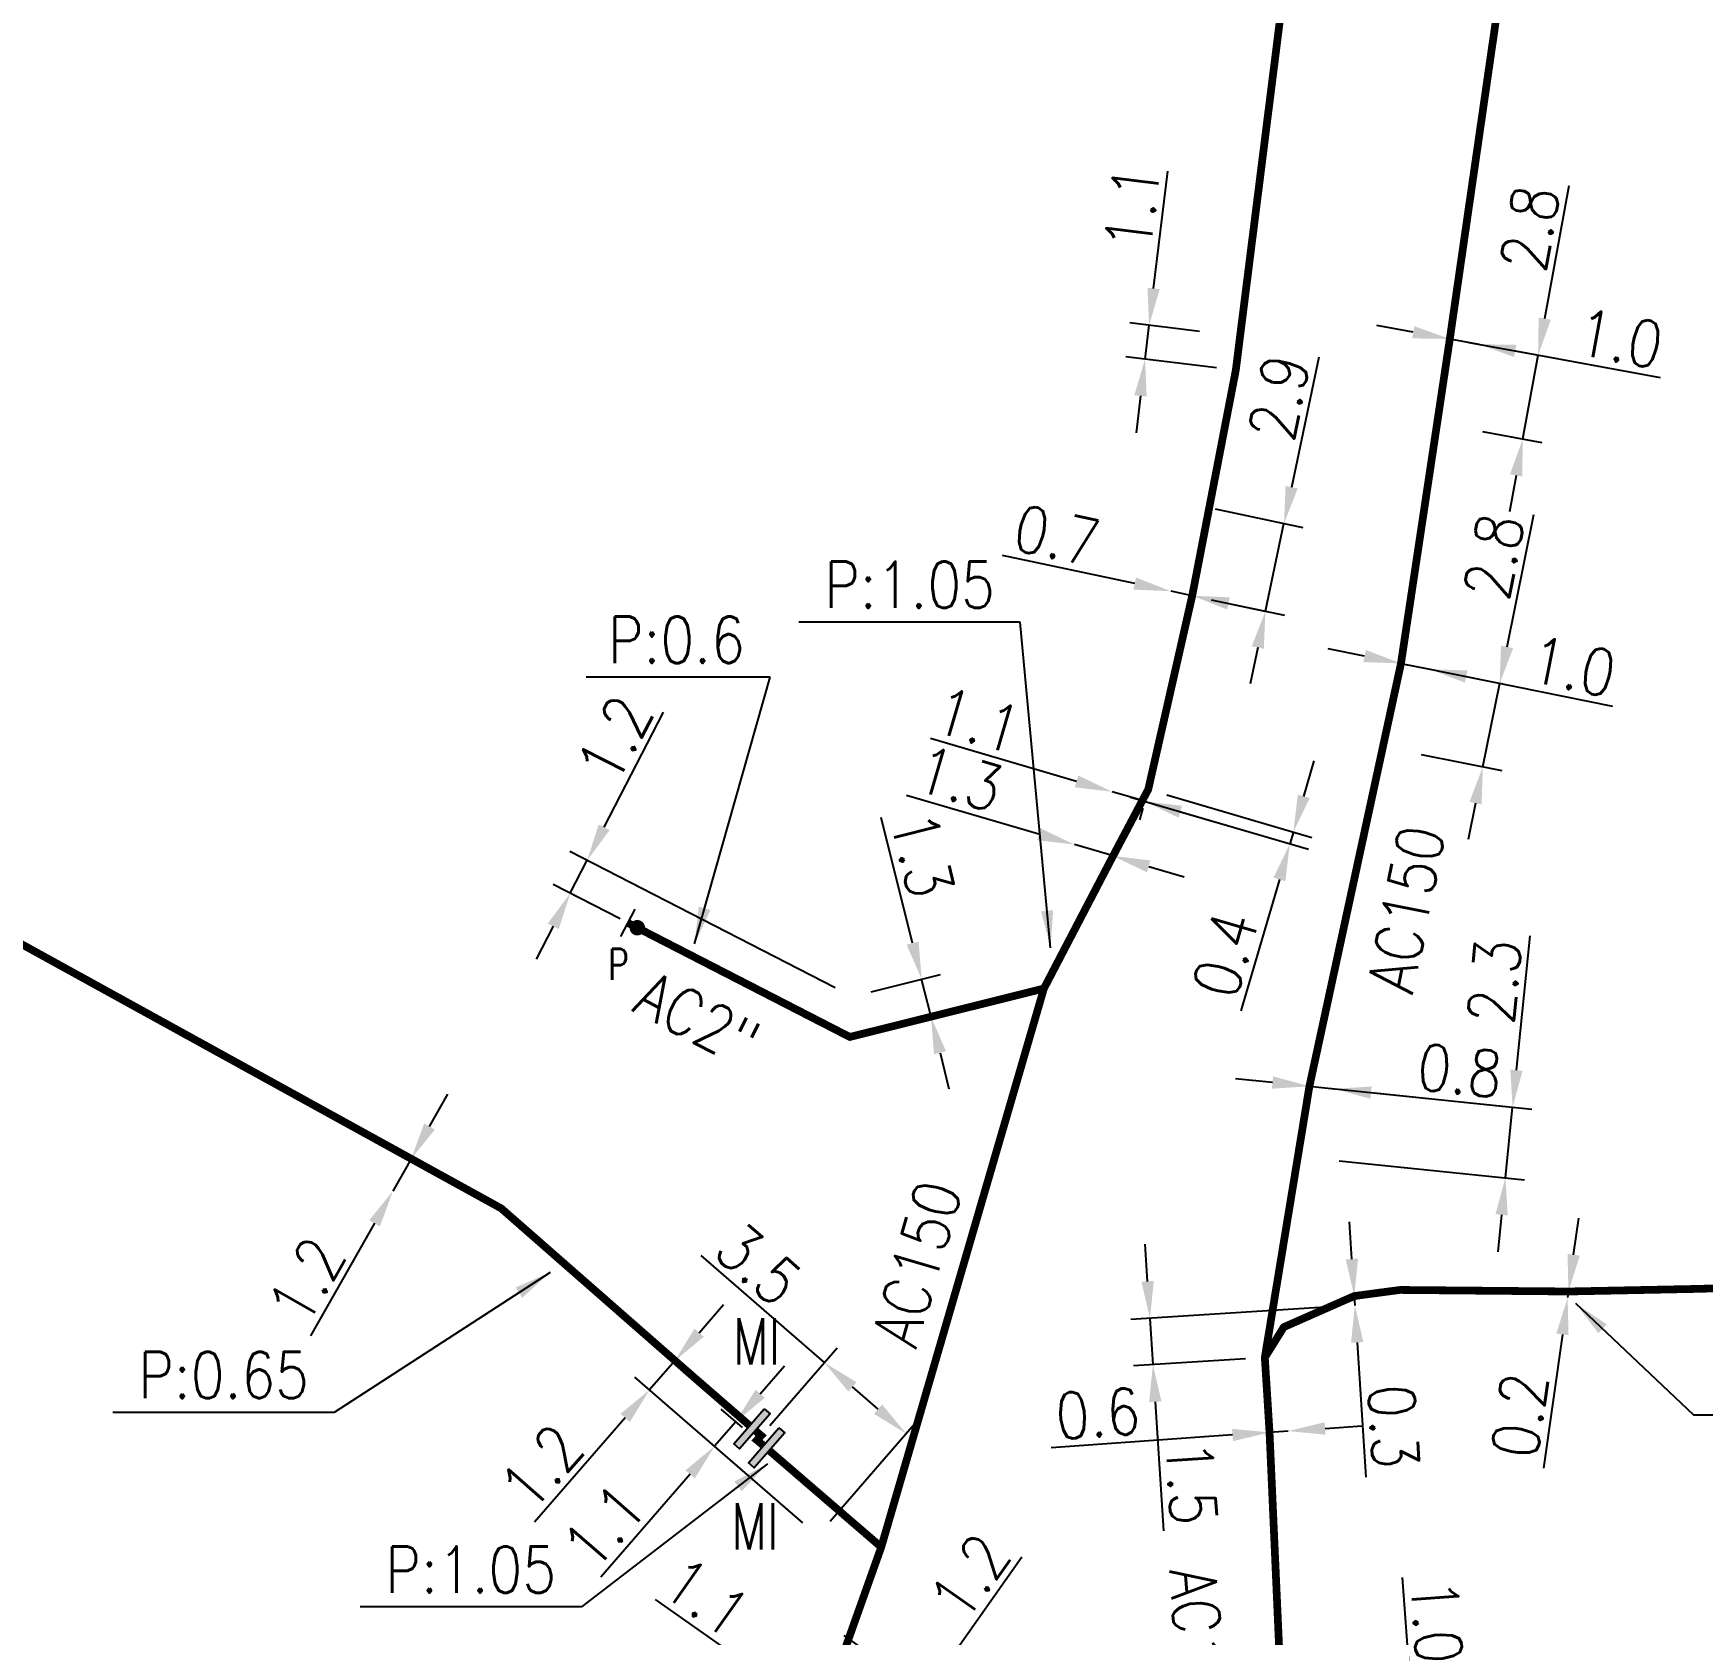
# Model space of a CAD drawing. Header units: millimetres. Extents: x 107999 to 109004, y 120010 to 121005.
# Drawn here: x 108068.5 to 108122.5, y 120878.4 to 120930.2 of the extents above; entities that cross this region are included whole.
import ezdxf
from ezdxf.enums import TextEntityAlignment as Align

# ---------------------------------------------------------------- set-up
doc = ezdxf.new("R2010")
doc.units = ezdxf.units.MM
doc.header["$PDMODE"] = 34
doc.linetypes.add('L_25_AP', pattern=[2000, 1000, 1000])
doc.linetypes.add('L_25_PE', pattern=[2000, 1000, 1000])
doc.layers.get('0').update_dxf_attribs({"linetype": 'CONTINUOUS'})
doc.layers.get('Defpoints').update_dxf_attribs({"linetype": 'CONTINUOUS'})
for name, color, linetype in [('L_150', 1, 'CONTINUOUS'), ('L_300', 7, 'CONTINUOUS'), ('L_340', 7, 'CONTINUOUS')]:
    doc.layers.add(name, color=color, linetype=linetype)
doc.styles.add('G_ROMANS', font='ROMANS.SHX', dxfattribs={"width": 0.75})
doc.styles.get("Standard").update_dxf_attribs({"font": 'romans.shx', "width": 0.85})
doc.dimstyles.get("Standard").update_dxf_attribs({"dimtxt": 1.5, "dimasz": 1.2, "dimexe": 0.625, "dimexo": 0.625, "dimgap": 0.25, "dimtad": 1, "dimdec": 1, "dimzin": 0, "dimdsep": 46, "dimtxsty": 'Standard', "dimcen": -0.5, "dimadec": 0, "dimazin": 0, "dimtfac": 1, "dimtdec": 1, "dimtmove": 0, "dimatfit": 3, "dimfxl": 0, "dimtolj": 1, "dimtzin": 0, "dimarcsym": 0})

# ---------------------------------------------------------------- blocks, each defined once
blk = doc.blocks.new('L_340_16')
at = {"linetype": 'Continuous'}
blk.add_hatch(color=0, dxfattribs=at).paths.add_polyline_path([(0.125, 0.75), (-0.125, 0.75), (-0.125, -0.75), (0.125, -0.75)])
at = {"color": 0, "linetype": 'Continuous'}
blk.add_lwpolyline([(-0.125, 0.75), (0.125, 0.75), (0.125, -0.75), (-0.125, -0.75)], close=True, dxfattribs=at)
at = {"color": 0, "linetype": 'Continuous', "width": 0.75}
for tag, height, flags, p in [('MI', 1.5, 8, (0, 3)), ('DEF_LEG', 1.2, 3, (0, -5)), ('DEF_COUP', 1.2, 3, (0, -7.5)), ('DEF_TYPE', 1.2, 3, (0, -10))]:
    blk.add_attdef(tag, text='', height=height, dxfattribs=dict(at, flags=flags)).set_placement(p, align=Align.MIDDLE)
blk = doc.blocks.new('L_340_07')
at = {"color": 0, "linetype": 'Continuous', "const_width": 0.25, "flags": 128}
blk.add_lwpolyline([(0, 0), (0.35, 0)], dxfattribs=at)
at = {"color": 0, "linetype": 'Continuous', "flags": 128}
blk.add_lwpolyline([(0.35, -0.5), (0.35, 0.5)], dxfattribs=at)
at = {"color": 0, "linetype": 'Continuous', "width": 0.75, "flags": 3}
for tag, p in [('DEF_LEG', (0.723, -3.465)), ('DEF_COUP', (0.723, -5.965)), ('DEF_TYPE', (0.723, -8.465))]:
    blk.add_attdef(tag, text='', height=1.2, dxfattribs=at).set_placement(p, align=Align.MIDDLE)
blk = doc.blocks.new('*D119')
at = {"layer": 'Defpoints', "color": 0, "linetype": 'Continuous', "transparency": 16777216}
for p in [(108080.744, 120893.836), (108080.152, 120892.793), (108080.152, 120892.793)]:
    blk.add_point(p, dxfattribs=at)
at = {"layer": 'L_150', "color": 0, "linetype": 'Continuous', "lineweight": -2, "transparency": 16777216}
for p, q in [((108081.337, 120894.88), (108081.929, 120895.923)), ((108080.744, 120893.836), (108080.152, 120892.793)), ((108079.559, 120891.749), (108077.491, 120888.106))]:
    blk.add_line(p, q, dxfattribs=at)
at = {"layer": 'L_150', "color": 0, "linetype": 'Continuous', "transparency": 16777216}
for points in [[(108081.163, 120894.979), (108081.51, 120894.781), (108080.744, 120893.836)], [(108079.385, 120891.848), (108079.733, 120891.651), (108080.152, 120892.793)]]:
    blk.add_solid(points, dxfattribs=at)
at = {"layer": 'L_150', "color": 0, "linetype": 'Continuous', "transparency": 16777216, "insert": (108077.359, 120889.9), "char_height": 1.5, "attachment_point": 5, "rotation": 60.4133}
blk.add_mtext('\\A1;1.2', dxfattribs=at)
blk = doc.blocks.new('*D176')
at = {"layer": 'Defpoints', "color": 0, "linetype": 'Continuous', "transparency": 16777216}
for p in [(108094.105, 120887.247), (108091.926, 120884.737), (108093.879, 120881.65)]:
    blk.add_point(p, dxfattribs=at)
at = {"layer": 'L_150', "color": 0, "linetype": 'Continuous', "lineweight": -2, "transparency": 16777216}
for p, q in [((108094.105, 120887.247), (108090.121, 120890.706)), ((108092.336, 120885.209), (108094.515, 120887.718)), ((108095.84, 120885.739), (108095.011, 120886.46)), ((108094.289, 120882.122), (108097.156, 120885.425))]:
    blk.add_line(p, q, dxfattribs=at)
at = {"layer": 'L_150', "color": 0, "linetype": 'Continuous', "transparency": 16777216}
for points in [[(108095.142, 120886.611), (108094.88, 120886.309), (108094.105, 120887.247)], [(108095.972, 120885.89), (108095.709, 120885.588), (108096.747, 120884.953)]]:
    blk.add_solid(points, dxfattribs=at)
at = {"layer": 'L_150', "color": 0, "linetype": 'Continuous', "transparency": 16777216, "insert": (108091.974, 120890.421), "char_height": 1.5, "attachment_point": 5, "rotation": 319.0329}
blk.add_mtext('\\A1;3.5', dxfattribs=at)
blk = doc.blocks.new('*D177')
at = {"layer": 'Defpoints', "color": 0, "linetype": 'Continuous', "transparency": 16777216}
for p in [(108091.24, 120885.332), (108091.926, 120884.737), (108093.879, 120881.65)]:
    blk.add_point(p, dxfattribs=at)
at = {"layer": 'L_150', "color": 0, "linetype": 'Continuous', "lineweight": -2, "transparency": 16777216}
for p, q in [((108092.027, 120886.238), (108092.814, 120887.144)), ((108091.24, 120885.332), (108090.552, 120884.539)), ((108091.454, 120885.147), (108090.768, 120885.742)), ((108093.407, 120882.06), (108090.08, 120884.949)), ((108089.765, 120883.633), (108086.878, 120880.308))]:
    blk.add_line(p, q, dxfattribs=at)
at = {"layer": 'L_150', "color": 0, "linetype": 'Continuous', "transparency": 16777216}
for points in [[(108091.876, 120886.369), (108092.178, 120886.107), (108091.24, 120885.332)], [(108089.614, 120883.764), (108089.916, 120883.502), (108090.552, 120884.539)]]:
    blk.add_solid(points, dxfattribs=at)
at = {"layer": 'L_150', "color": 0, "linetype": 'Continuous', "transparency": 16777216, "insert": (108086.984, 120881.955), "char_height": 1.5, "attachment_point": 5, "rotation": 49.0329}
blk.add_mtext('\\A1;1.1', dxfattribs=at)
blk = doc.blocks.new('*D178')
at = {"layer": 'Defpoints', "color": 0, "linetype": 'Continuous', "transparency": 16777216}
for p in [(108089.27, 120887.307), (108092.061, 120884.884), (108093.879, 120881.65)]:
    blk.add_point(p, dxfattribs=at)
at = {"layer": 'L_150', "color": 0, "linetype": 'Continuous', "lineweight": -2, "transparency": 16777216}
for p, q in [((108090.056, 120888.213), (108090.843, 120889.119)), ((108091.589, 120885.294), (108088.798, 120887.717)), ((108089.27, 120887.307), (108088.451, 120886.364)), ((108093.407, 120882.06), (108087.979, 120886.774)), ((108087.664, 120885.458), (108084.736, 120882.085))]:
    blk.add_line(p, q, dxfattribs=at)
at = {"layer": 'L_150', "color": 0, "linetype": 'Continuous', "transparency": 16777216}
for points in [[(108089.905, 120888.344), (108090.207, 120888.082), (108089.27, 120887.307)], [(108087.513, 120885.589), (108087.815, 120885.327), (108088.451, 120886.364)]]:
    blk.add_solid(points, dxfattribs=at)
at = {"layer": 'L_150', "color": 0, "linetype": 'Continuous', "transparency": 16777216, "insert": (108084.961, 120883.87), "char_height": 1.5, "attachment_point": 5, "rotation": 49.0329}
blk.add_mtext('\\A1;1.2', dxfattribs=at)
blk = doc.blocks.new('*D179')
at = {"layer": 'Defpoints', "color": 0, "linetype": 'Continuous', "transparency": 16777216}
for p in [(108085.886, 120902.421), (108088.055, 120901.307), (108095.008, 120899.083)]:
    blk.add_point(p, dxfattribs=at)
at = {"layer": 'L_300', "color": 0, "linetype": 'Continuous', "lineweight": -2, "transparency": 16777216}
for p, q in [((108086.983, 120904.556), (108088.898, 120908.282)), ((108094.452, 120899.369), (108085.879, 120903.774)), ((108085.886, 120902.421), (108086.435, 120903.488)), ((108087.499, 120901.592), (108085.331, 120902.707)), ((108085.338, 120901.354), (108084.789, 120900.287))]:
    blk.add_line(p, q, dxfattribs=at)
at = {"layer": 'L_300', "color": 0, "linetype": 'Continuous', "transparency": 16777216}
for points in [[(108086.806, 120904.647), (108087.161, 120904.464), (108086.435, 120903.488)], [(108085.16, 120901.445), (108085.516, 120901.262), (108085.886, 120902.421)]]:
    blk.add_solid(points, dxfattribs=at)
at = {"layer": 'L_300', "color": 0, "linetype": 'Continuous', "transparency": 16777216, "insert": (108087.326, 120907.41), "char_height": 1.5, "attachment_point": 5, "rotation": 62.8014}
blk.add_mtext('\\A1;1.2', dxfattribs=at)
blk = doc.blocks.new('*D180')
at = {"layer": 'Defpoints', "color": 0, "linetype": 'Continuous', "transparency": 16777216}
for p in [(108097.25, 120899.643), (108095.008, 120899.083), (108094.928, 120897.775)]:
    blk.add_point(p, dxfattribs=at)
at = {"layer": 'L_150', "color": 0, "linetype": 'Continuous', "lineweight": -2, "transparency": 16777216}
for p, q in [((108096.959, 120900.807), (108095.944, 120904.872)), ((108095.614, 120899.234), (108097.856, 120899.794)), ((108097.553, 120898.43), (108097.25, 120899.643)), ((108095.534, 120897.926), (108098.159, 120898.582)), ((108097.844, 120897.266), (108098.134, 120896.102))]:
    blk.add_line(p, q, dxfattribs=at)
at = {"layer": 'L_150', "color": 0, "linetype": 'Continuous', "transparency": 16777216}
for points in [[(108097.153, 120900.856), (108096.765, 120900.759), (108097.25, 120899.643)], [(108098.038, 120897.314), (108097.65, 120897.218), (108097.553, 120898.43)]]:
    blk.add_solid(points, dxfattribs=at)
at = {"layer": 'L_150', "color": 0, "linetype": 'Continuous', "transparency": 16777216, "insert": (108097.277, 120903.664), "char_height": 1.5, "attachment_point": 5, "rotation": 284.0214}
blk.add_mtext('\\A1;1.3', dxfattribs=at)
blk = doc.blocks.new('*D181')
at = {"layer": 'Defpoints', "color": 0, "linetype": 'Continuous', "transparency": 16777216}
for p in [(108103.41, 120905.704), (108103.41, 120905.704), (108104.578, 120905.779)]:
    blk.add_point(p, dxfattribs=at)
at = {"layer": 'L_150', "color": 0, "linetype": 'Continuous', "lineweight": -2, "transparency": 16777216}
for p, q in [((108102.258, 120906.041), (108097.532, 120907.425)), ((108104.465, 120905.395), (108103.41, 120905.704)), ((108104.402, 120905.179), (108104.29, 120904.795)), ((108105.617, 120905.058), (108106.769, 120904.72))]:
    blk.add_line(p, q, dxfattribs=at)
at = {"layer": 'L_150', "color": 0, "linetype": 'Continuous', "transparency": 16777216}
for points in [[(108102.314, 120906.233), (108102.202, 120905.849), (108103.41, 120905.704)], [(108105.673, 120905.249), (108105.561, 120904.866), (108104.465, 120905.395)]]:
    blk.add_solid(points, dxfattribs=at)
at = {"layer": 'L_150', "color": 0, "linetype": 'Continuous', "transparency": 16777216, "insert": (108099.072, 120908.016), "char_height": 1.5, "attachment_point": 5, "rotation": 343.6778}
blk.add_mtext('\\A1;1.1', dxfattribs=at)
blk = doc.blocks.new('*D182')
at = {"layer": 'Defpoints', "color": 0, "linetype": 'Continuous', "transparency": 16777216}
for p in [(108105.315, 120912.188), (108106, 120912.043), (108106, 120912.043)]:
    blk.add_point(p, dxfattribs=at)
at = {"layer": 'L_150', "color": 0, "linetype": 'Continuous', "lineweight": -2, "transparency": 16777216}
for p, q in [((108104.141, 120912.436), (108099.864, 120913.341)), ((108106, 120912.043), (108105.315, 120912.188)), ((108107.174, 120911.795), (108108.348, 120911.547))]:
    blk.add_line(p, q, dxfattribs=at)
at = {"layer": 'L_150', "color": 0, "linetype": 'Continuous', "transparency": 16777216}
for points in [[(108104.182, 120912.632), (108104.099, 120912.241), (108105.315, 120912.188)], [(108107.216, 120911.991), (108107.133, 120911.599), (108106, 120912.043)]]:
    blk.add_solid(points, dxfattribs=at)
at = {"layer": 'L_150', "color": 0, "linetype": 'Continuous', "transparency": 16777216, "insert": (108101.622, 120913.991), "char_height": 1.5, "attachment_point": 5, "rotation": 348.0598}
blk.add_mtext('\\A1;0.7', dxfattribs=at)
blk = doc.blocks.new('*D183')
at = {"layer": 'Defpoints', "color": 0, "linetype": 'Continuous', "transparency": 16777216}
for p in [(108094.221, 120878.78), (108094.472, 120877.14), (108096.696, 120875.576)]:
    blk.add_point(p, dxfattribs=at)
at = {"layer": 'L_300', "color": 0, "linetype": 'Continuous', "lineweight": -2, "transparency": 16777216}
for p, q in [((108098.075, 120877.536), (108100.486, 120880.962)), ((108094.732, 120878.421), (108097.896, 120876.195)), ((108094.984, 120876.78), (108097.207, 120875.216)), ((108096.696, 120875.576), (108097.384, 120876.554)), ((108096.005, 120874.594), (108095.315, 120873.613))]:
    blk.add_line(p, q, dxfattribs=at)
at = {"layer": 'L_300', "color": 0, "linetype": 'Continuous', "transparency": 16777216}
for points in [[(108097.911, 120877.651), (108098.239, 120877.421), (108097.384, 120876.554)], [(108095.842, 120874.709), (108096.169, 120874.479), (108096.696, 120875.576)]]:
    blk.add_solid(points, dxfattribs=at)
at = {"layer": 'L_300', "color": 0, "linetype": 'Continuous', "transparency": 16777216, "insert": (108098.808, 120880.315), "char_height": 1.5, "attachment_point": 5, "rotation": 54.871}
blk.add_mtext('\\A1;1.2', dxfattribs=at)
blk = doc.blocks.new('*D184')
at = {"layer": 'Defpoints', "color": 0, "linetype": 'Continuous', "transparency": 16777216}
for p in [(108092.755, 120876.697), (108094.472, 120877.14), (108093.695, 120876.035)]:
    blk.add_point(p, dxfattribs=at)
at = {"layer": 'L_300', "color": 0, "linetype": 'Continuous', "lineweight": -2, "transparency": 16777216}
for p, q in [((108091.773, 120877.387), (108088.645, 120879.588)), ((108093.695, 120876.035), (108092.755, 120876.697)), ((108094.113, 120876.629), (108093.335, 120875.524)), ((108094.677, 120875.345), (108095.658, 120874.654))]:
    blk.add_line(p, q, dxfattribs=at)
at = {"layer": 'L_300', "color": 0, "linetype": 'Continuous', "transparency": 16777216}
for points in [[(108091.888, 120877.551), (108091.658, 120877.224), (108092.755, 120876.697)], [(108094.792, 120875.508), (108094.561, 120875.181), (108093.695, 120876.035)]]:
    blk.add_solid(points, dxfattribs=at)
at = {"layer": 'L_300', "color": 0, "linetype": 'Continuous', "transparency": 16777216, "insert": (108090.294, 120879.651), "char_height": 1.5, "attachment_point": 5, "rotation": 324.871}
blk.add_mtext('\\A1;1.1', dxfattribs=at)
blk = doc.blocks.new('*D187')
at = {"layer": 'Defpoints', "color": 0, "linetype": 'Continuous', "transparency": 16777216}
for p in [(108108.962, 120874.616), (108113.188, 120874.918), (108109.877, 120873.678)]:
    blk.add_point(p, dxfattribs=at)
at = {"layer": 'L_150', "color": 0, "linetype": 'Continuous', "lineweight": -2, "transparency": 16777216}
for p, q in [((108113.103, 120876.115), (108112.804, 120880.293)), ((108109.585, 120874.66), (108113.812, 120874.962)), ((108113.26, 120873.92), (108113.188, 120874.918)), ((108110.501, 120873.723), (108113.883, 120873.965)), ((108113.345, 120872.723), (108113.431, 120871.526))]:
    blk.add_line(p, q, dxfattribs=at)
at = {"layer": 'L_150', "color": 0, "linetype": 'Continuous', "transparency": 16777216}
for points in [[(108113.302, 120876.129), (108112.903, 120876.1), (108113.188, 120874.918)], [(108113.545, 120872.737), (108113.146, 120872.709), (108113.26, 120873.92)]]:
    blk.add_solid(points, dxfattribs=at)
at = {"layer": 'L_150', "color": 0, "linetype": 'Continuous', "transparency": 16777216, "insert": (108113.908, 120878.874), "char_height": 1.5, "attachment_point": 5, "rotation": 274.0861}
blk.add_mtext('\\A1;1.0', dxfattribs=at)
blk = doc.blocks.new('*D194')
at = {"layer": 'Defpoints', "color": 0, "linetype": 'Continuous', "transparency": 16777216}
for p in [(108111.24, 120889.398), (108111.24, 120889.398), (108111.259, 120889.097)]:
    blk.add_point(p, dxfattribs=at)
at = {"layer": 'L_150', "color": 0, "linetype": 'Continuous', "lineweight": -2, "transparency": 16777216}
for p, q in [((108111.164, 120890.595), (108111.087, 120891.793)), ((108111.24, 120889.398), (108111.259, 120889.097)), ((108111.864, 120889.438), (108111.864, 120889.438)), ((108111.336, 120887.9), (108111.614, 120883.537))]:
    blk.add_line(p, q, dxfattribs=at)
at = {"layer": 'L_150', "color": 0, "linetype": 'Continuous', "transparency": 16777216}
for points in [[(108111.363, 120890.608), (108110.964, 120890.583), (108111.24, 120889.398)], [(108111.535, 120887.912), (108111.136, 120887.887), (108111.259, 120889.097)]]:
    blk.add_solid(points, dxfattribs=at)
at = {"layer": 'L_150', "color": 0, "linetype": 'Continuous', "transparency": 16777216, "insert": (108112.511, 120885.183), "char_height": 1.5, "attachment_point": 5, "rotation": 273.6484}
blk.add_mtext('\\A1;0.3', dxfattribs=at)
blk = doc.blocks.new('*D195')
at = {"layer": 'Defpoints', "color": 0, "linetype": 'Continuous', "transparency": 16777216}
for p in [(108118.14, 120889.347), (108118.167, 120889.545), (108118.167, 120889.545)]:
    blk.add_point(p, dxfattribs=at)
at = {"layer": 'L_150', "color": 0, "linetype": 'Continuous', "lineweight": -2, "transparency": 16777216}
for p, q in [((108118.335, 120890.733), (108118.503, 120891.921)), ((108118.167, 120889.545), (108118.14, 120889.347)), ((108117.972, 120888.159), (108117.36, 120883.831))]:
    blk.add_line(p, q, dxfattribs=at)
at = {"layer": 'L_150', "color": 0, "linetype": 'Continuous', "transparency": 16777216}
for points in [[(108118.137, 120890.761), (108118.533, 120890.705), (108118.167, 120889.545)], [(108117.774, 120888.187), (108118.17, 120888.131), (108118.14, 120889.347)]]:
    blk.add_solid(points, dxfattribs=at)
at = {"layer": 'L_150', "color": 0, "linetype": 'Continuous', "transparency": 16777216, "insert": (108116.592, 120885.541), "char_height": 1.5, "attachment_point": 5, "rotation": 81.9563}
blk.add_mtext('\\A1;0.2', dxfattribs=at)
blk = doc.blocks.new('*D196')
at = {"layer": 'Defpoints', "color": 0, "linetype": 'Continuous', "transparency": 16777216}
for p in [(108111.259, 120889.097), (108104.634, 120888.675), (108108.348, 120887.41)]:
    blk.add_point(p, dxfattribs=at)
at = {"layer": 'L_150', "color": 0, "linetype": 'Continuous', "lineweight": -2, "transparency": 16777216}
for p, q in [((108104.557, 120889.872), (108104.481, 120891.07)), ((108110.636, 120889.057), (108104.01, 120888.635)), ((108104.634, 120888.675), (108104.729, 120887.179)), ((108107.725, 120887.37), (108104.105, 120887.139)), ((108104.805, 120885.982), (108105.072, 120881.801))]:
    blk.add_line(p, q, dxfattribs=at)
at = {"layer": 'L_150', "color": 0, "linetype": 'Continuous', "transparency": 16777216}
for points in [[(108104.757, 120889.885), (108104.358, 120889.86), (108104.634, 120888.675)], [(108105.005, 120885.994), (108104.606, 120885.969), (108104.729, 120887.179)]]:
    blk.add_solid(points, dxfattribs=at)
at = {"layer": 'L_150', "color": 0, "linetype": 'Continuous', "transparency": 16777216, "insert": (108105.975, 120883.356), "char_height": 1.5, "attachment_point": 5, "rotation": 273.6484}
blk.add_mtext('\\A1;1.5', dxfattribs=at)
blk = doc.blocks.new('*D197')
at = {"layer": 'Defpoints', "color": 0, "linetype": 'Continuous', "transparency": 16777216}
for p in [(108109.79, 120896.18), (108116.362, 120895.507), (108110.131, 120893.833)]:
    blk.add_point(p, dxfattribs=at)
at = {"layer": 'L_150', "color": 0, "linetype": 'Continuous', "lineweight": -2, "transparency": 16777216}
for p, q in [((108116.484, 120896.7), (108116.93, 120901.049)), ((108110.412, 120896.116), (108116.984, 120895.443)), ((108116.128, 120893.219), (108116.362, 120895.507)), ((108110.753, 120893.769), (108116.749, 120893.155)), ((108116.005, 120892.025), (108115.883, 120890.831))]:
    blk.add_line(p, q, dxfattribs=at)
at = {"layer": 'L_150', "color": 0, "linetype": 'Continuous', "transparency": 16777216}
for points in [[(108116.285, 120896.721), (108116.683, 120896.68), (108116.362, 120895.507)], [(108115.806, 120892.045), (108116.204, 120892.004), (108116.128, 120893.219)]]:
    blk.add_solid(points, dxfattribs=at)
at = {"layer": 'L_150', "color": 0, "linetype": 'Continuous', "transparency": 16777216, "insert": (108115.773, 120899.574), "char_height": 1.5, "attachment_point": 5, "rotation": 84.1521}
blk.add_mtext('\\A1;2.3', dxfattribs=at)
blk = doc.blocks.new('*D198')
at = {"layer": 'Defpoints', "color": 0, "linetype": 'Continuous', "transparency": 16777216}
for p in [(108109.79, 120896.18), (108109.79, 120896.18), (108110.589, 120896.098)]:
    blk.add_point(p, dxfattribs=at)
at = {"layer": 'L_150', "color": 0, "linetype": 'Continuous', "lineweight": -2, "transparency": 16777216}
for p, q in [((108108.597, 120896.302), (108107.403, 120896.424)), ((108109.79, 120896.18), (108110.589, 120896.098)), ((108111.782, 120895.976), (108116.131, 120895.53))]:
    blk.add_line(p, q, dxfattribs=at)
at = {"layer": 'L_150', "color": 0, "linetype": 'Continuous', "transparency": 16777216}
for points in [[(108108.617, 120896.501), (108108.576, 120896.103), (108109.79, 120896.18)], [(108111.803, 120896.175), (108111.762, 120895.777), (108110.589, 120896.098)]]:
    blk.add_solid(points, dxfattribs=at)
at = {"layer": 'L_150', "color": 0, "linetype": 'Continuous', "transparency": 16777216, "insert": (108114.655, 120896.687), "char_height": 1.5, "attachment_point": 5, "rotation": 354.1532}
blk.add_mtext('\\A1;0.8', dxfattribs=at)
blk = doc.blocks.new('*D199')
at = {"layer": 'Defpoints', "color": 0, "linetype": 'Continuous', "transparency": 16777216}
for p in [(108112.751, 120909.855), (108115.944, 120909.211), (108112.796, 120907.037)]:
    blk.add_point(p, dxfattribs=at)
at = {"layer": 'L_150', "color": 0, "linetype": 'Continuous', "lineweight": -2, "transparency": 16777216}
for p, q in [((108116.181, 120910.387), (108117.046, 120914.672)), ((108113.363, 120909.732), (108116.557, 120909.087)), ((108115.399, 120906.511), (108115.944, 120909.211)), ((108113.409, 120906.913), (108116.012, 120906.388)), ((108115.162, 120905.335), (108114.925, 120904.159))]:
    blk.add_line(p, q, dxfattribs=at)
at = {"layer": 'L_150', "color": 0, "linetype": 'Continuous', "transparency": 16777216}
for points in [[(108115.985, 120910.427), (108116.378, 120910.348), (108115.944, 120909.211)], [(108114.966, 120905.375), (108115.358, 120905.296), (108115.399, 120906.511)]]:
    blk.add_solid(points, dxfattribs=at)
at = {"layer": 'L_150', "color": 0, "linetype": 'Continuous', "transparency": 16777216, "insert": (108115.752, 120913.316), "char_height": 1.5, "attachment_point": 5, "rotation": 78.5913}
blk.add_mtext('\\A1;2.8', dxfattribs=at)
blk = doc.blocks.new('*D200')
at = {"layer": 'Defpoints', "color": 0, "linetype": 'Continuous', "transparency": 16777216}
for p in [(108112.751, 120909.855), (108112.751, 120909.855), (108113.682, 120909.667)]:
    blk.add_point(p, dxfattribs=at)
at = {"layer": 'L_150', "color": 0, "linetype": 'Continuous', "lineweight": -2, "transparency": 16777216}
for p, q in [((108111.574, 120910.093), (108110.398, 120910.33)), ((108112.751, 120909.855), (108113.682, 120909.667)), ((108114.858, 120909.43), (108119.586, 120908.476))]:
    blk.add_line(p, q, dxfattribs=at)
at = {"layer": 'L_150', "color": 0, "linetype": 'Continuous', "transparency": 16777216}
for points in [[(108111.614, 120910.289), (108111.535, 120909.897), (108112.751, 120909.855)], [(108114.898, 120909.626), (108114.818, 120909.234), (108113.682, 120909.667)]]:
    blk.add_solid(points, dxfattribs=at)
at = {"layer": 'L_150', "color": 0, "linetype": 'Continuous', "transparency": 16777216, "insert": (108118.319, 120909.752), "char_height": 1.5, "attachment_point": 5, "rotation": 348.5913}
blk.add_mtext('\\A1;1.0', dxfattribs=at)
blk = doc.blocks.new('*D201')
at = {"layer": 'Defpoints', "color": 0, "linetype": 'Continuous', "transparency": 16777216}
for p in [(108114.33, 120920.346), (108117.185, 120919.824), (108114.769, 120917.467)]:
    blk.add_point(p, dxfattribs=at)
at = {"layer": 'L_150', "color": 0, "linetype": 'Continuous', "lineweight": -2, "transparency": 16777216}
for p, q in [((108117.401, 120921.005), (108118.187, 120925.305)), ((108114.944, 120920.234), (108117.8, 120919.712)), ((108116.69, 120917.115), (108117.185, 120919.824)), ((108115.383, 120917.354), (108117.305, 120917.003)), ((108116.474, 120915.935), (108116.258, 120914.754))]:
    blk.add_line(p, q, dxfattribs=at)
at = {"layer": 'L_150', "color": 0, "linetype": 'Continuous', "transparency": 16777216}
for points in [[(108117.204, 120921.041), (108117.598, 120920.969), (108117.185, 120919.824)], [(108116.277, 120915.971), (108116.671, 120915.899), (108116.69, 120917.115)]]:
    blk.add_solid(points, dxfattribs=at)
at = {"layer": 'L_150', "color": 0, "linetype": 'Continuous', "transparency": 16777216, "insert": (108116.919, 120923.925), "char_height": 1.5, "attachment_point": 5, "rotation": 79.6365}
blk.add_mtext('\\A1;2.8', dxfattribs=at)
blk = doc.blocks.new('*D202')
at = {"layer": 'Defpoints', "color": 0, "linetype": 'Continuous', "transparency": 16777216}
for p in [(108114.33, 120920.346), (108114.33, 120920.346), (108115.264, 120920.175)]:
    blk.add_point(p, dxfattribs=at)
at = {"layer": 'L_150', "color": 0, "linetype": 'Continuous', "lineweight": -2, "transparency": 16777216}
for p, q in [((108113.149, 120920.562), (108111.969, 120920.778)), ((108114.33, 120920.346), (108115.264, 120920.175)), ((108116.445, 120919.96), (108121.13, 120919.103))]:
    blk.add_line(p, q, dxfattribs=at)
at = {"layer": 'L_150', "color": 0, "linetype": 'Continuous', "transparency": 16777216}
for points in [[(108113.185, 120920.759), (108113.113, 120920.366), (108114.33, 120920.346)], [(108116.48, 120920.156), (108116.409, 120919.763), (108115.264, 120920.175)]]:
    blk.add_solid(points, dxfattribs=at)
at = {"layer": 'L_150', "color": 0, "linetype": 'Continuous', "transparency": 16777216, "insert": (108119.84, 120920.355), "char_height": 1.5, "attachment_point": 5, "rotation": 349.6365}
blk.add_mtext('\\A1;1.0', dxfattribs=at)
blk = doc.blocks.new('*D218')
at = {"layer": 'Defpoints', "color": 0, "linetype": 'Continuous', "transparency": 16777216}
for p in [(108106.126, 120914.979), (108106, 120912.043), (108108.368, 120911.542)]:
    blk.add_point(p, dxfattribs=at)
at = {"layer": 'L_150', "color": 0, "linetype": 'Continuous', "lineweight": -2, "transparency": 16777216}
for p, q in [((108109.216, 120915.552), (108110.108, 120919.77)), ((108106.737, 120914.85), (108109.579, 120914.249)), ((108108.368, 120911.542), (108108.968, 120914.378)), ((108106.612, 120911.914), (108108.979, 120911.413)), ((108108.12, 120910.368), (108107.871, 120909.194))]:
    blk.add_line(p, q, dxfattribs=at)
at = {"layer": 'L_150', "color": 0, "linetype": 'Continuous', "transparency": 16777216}
for points in [[(108109.02, 120915.594), (108109.412, 120915.511), (108108.968, 120914.378)], [(108107.924, 120910.41), (108108.315, 120910.327), (108108.368, 120911.542)]]:
    blk.add_solid(points, dxfattribs=at)
at = {"layer": 'L_150', "color": 0, "linetype": 'Continuous', "transparency": 16777216, "insert": (108108.808, 120918.455), "char_height": 1.5, "attachment_point": 5, "rotation": 78.0598}
blk.add_mtext('\\A1;2.9', dxfattribs=at)
blk = doc.blocks.new('*D219')
at = {"layer": 'Defpoints', "color": 0, "linetype": 'Continuous', "transparency": 16777216}
for p in [(108103.41, 120905.704), (108104.578, 120905.779), (108109.27, 120904.405)]:
    blk.add_point(p, dxfattribs=at)
at = {"layer": 'L_150', "color": 0, "linetype": 'Continuous', "lineweight": -2, "transparency": 16777216}
for p, q in [((108109.607, 120905.556), (108109.944, 120906.708)), ((108104.009, 120905.528), (108109.757, 120903.845)), ((108105.178, 120905.603), (108109.87, 120904.229)), ((108109.27, 120904.405), (108109.157, 120904.021)), ((108108.82, 120902.869), (108107.575, 120898.616))]:
    blk.add_line(p, q, dxfattribs=at)
at = {"layer": 'L_150', "color": 0, "linetype": 'Continuous', "transparency": 16777216}
for points in [[(108109.415, 120905.612), (108109.799, 120905.5), (108109.27, 120904.405)], [(108108.628, 120902.925), (108109.012, 120902.813), (108109.157, 120904.021)]]:
    blk.add_solid(points, dxfattribs=at)
at = {"layer": 'L_150', "color": 0, "linetype": 'Continuous', "transparency": 16777216, "insert": (108107.069, 120900.448), "char_height": 1.5, "attachment_point": 5, "rotation": 73.6778}
blk.add_mtext('\\A1;0.4', dxfattribs=at)
blk = doc.blocks.new('*D220')
at = {"layer": 'Defpoints', "color": 0, "linetype": 'Continuous', "transparency": 16777216}
for p in [(108102.192, 120903.995), (108102.192, 120903.995), (108103.44, 120903.629)]:
    blk.add_point(p, dxfattribs=at)
at = {"layer": 'L_150', "color": 0, "linetype": 'Continuous', "lineweight": -2, "transparency": 16777216}
for p, q in [((108101.041, 120904.332), (108096.762, 120905.585)), ((108103.44, 120903.629), (108102.192, 120903.995)), ((108104.592, 120903.292), (108105.743, 120902.955))]:
    blk.add_line(p, q, dxfattribs=at)
at = {"layer": 'L_150', "color": 0, "linetype": 'Continuous', "transparency": 16777216}
for points in [[(108101.097, 120904.524), (108100.985, 120904.14), (108102.192, 120903.995)], [(108104.648, 120903.484), (108104.535, 120903.1), (108103.44, 120903.629)]]:
    blk.add_solid(points, dxfattribs=at)
at = {"layer": 'L_150', "color": 0, "linetype": 'Continuous', "transparency": 16777216, "insert": (108098.477, 120906.125), "char_height": 1.5, "attachment_point": 5, "rotation": 343.6778}
blk.add_mtext('\\A1;1.3', dxfattribs=at)
blk = doc.blocks.new('*D228')
at = {"layer": 'Defpoints', "color": 0, "linetype": 'Continuous', "transparency": 16777216}
for p in [(108104.607, 120920.789), (108106.86, 120920.515), (108107.41, 120919.34)]:
    blk.add_point(p, dxfattribs=at)
at = {"layer": 'L_150', "color": 0, "linetype": 'Continuous', "lineweight": -2, "transparency": 16777216}
for p, q in [((108104.752, 120921.98), (108105.214, 120925.777)), ((108106.24, 120920.591), (108103.986, 120920.865)), ((108104.474, 120919.697), (108104.607, 120920.789)), ((108106.79, 120919.415), (108103.853, 120919.773)), ((108104.329, 120918.506), (108104.184, 120917.315))]:
    blk.add_line(p, q, dxfattribs=at)
at = {"layer": 'L_150', "color": 0, "linetype": 'Continuous', "transparency": 16777216}
for points in [[(108104.553, 120922.005), (108104.95, 120921.956), (108104.607, 120920.789)], [(108104.13, 120918.53), (108104.527, 120918.482), (108104.474, 120919.697)]]:
    blk.add_solid(points, dxfattribs=at)
at = {"layer": 'L_150', "color": 0, "linetype": 'Continuous', "transparency": 16777216, "insert": (108104.062, 120924.595), "char_height": 1.5, "attachment_point": 5, "rotation": 83.0619}
blk.add_mtext('\\A1;1.1', dxfattribs=at)
blk = doc.blocks.new('*D230')
at = {"layer": 'Defpoints', "color": 0, "linetype": 'Continuous', "transparency": 16777216}
for p in [(108108.5, 120884.989), (108109.098, 120885.031), (108109.098, 120885.031)]:
    blk.add_point(p, dxfattribs=at)
at = {"layer": 'L_150', "color": 0, "linetype": 'Continuous', "lineweight": -2, "transparency": 16777216}
for p, q in [((108107.303, 120884.905), (108101.437, 120884.491)), ((108109.098, 120885.031), (108108.5, 120884.989)), ((108110.295, 120885.116), (108111.492, 120885.2))]:
    blk.add_line(p, q, dxfattribs=at)
at = {"layer": 'L_150', "color": 0, "linetype": 'Continuous', "transparency": 16777216}
for points in [[(108110.281, 120885.315), (108110.309, 120884.916), (108109.098, 120885.031)], [(108107.289, 120885.104), (108107.317, 120884.705), (108108.5, 120884.989)]]:
    blk.add_solid(points, dxfattribs=at)
at = {"layer": 'L_150', "color": 0, "linetype": 'Continuous', "transparency": 16777216, "insert": (108102.948, 120885.6), "char_height": 1.5, "attachment_point": 5, "rotation": 4.0305}
blk.add_mtext('\\A1;0.6', dxfattribs=at)
blk = doc.blocks.new('L_300_12')
at = {"color": 0, "linetype": 'Continuous', "const_width": 0.248, "flags": 128}
blk.add_lwpolyline([(-0.126, 0, 1), (0.126, 0, 1)], format="xyb", close=True, dxfattribs=at)
at = {"linetype": 'Continuous', "style": 'G_ROMANS', "width": 0.75}
blk.add_attdef('P', text='', height=1, dxfattribs=at).set_placement((0, 1.331), align=Align.MIDDLE_CENTER)
at = {"color": 0, "linetype": 'Continuous', "width": 0.75, "flags": 3}
for tag, p in [('DEF_LEG', (0, -5)), ('DEF_COUP', (0, -7.5)), ('DEF_TYPE', (0, -10))]:
    blk.add_attdef(tag, text='', height=1.2, dxfattribs=at).set_placement(p, align=Align.MIDDLE)

msp = doc.modelspace()

# ---------------------------------------------------------------- linework, layer by layer
at = {"layer": 'L_150', "linetype": 'L_25_AP', "const_width": 0.25, "flags": 128}
for points in [[(108126.84, 121000), (108123.829, 120995.273), (108117.487, 120984.469), (108115.522, 120976.504), (108114.155, 120967.61), (108112.276, 120955.555), (108110.477, 120943.685), (108108.34, 120926.722), (108107.41, 120919.34), (108106, 120912.043), (108104.578, 120905.779), (108103.44, 120903.629), (108101.204, 120899.342), (108095.944, 120881.28), (108094.472, 120877.14), (108086.161, 120866.114), (108082.678, 120862.427), (108074.038, 120853.599), (108054.992, 120834.936), (108045.134, 120825.652), (108043.291, 120823.225), (108040.709, 120821.063), (108038.574, 120819.265), (108033.399, 120815.058), (108031.572, 120813.573), (108030.801, 120814.284), (108030.801, 120814.284), (108030.801, 120814.284)], [(108136.809, 121000), (108135.65, 120998.304), (108135.953, 120997.02), (108135.953, 120997.02), (108130.112, 120986.264), (108127.636, 120981.234), (108124.709, 120975.173), (108122.689, 120966.131), (108120.814, 120956.121), (108117.608, 120940.901), (108116.613, 120936.428), (108116.125, 120932.756), (108114.33, 120920.346), (108112.751, 120909.855), (108109.79, 120896.18), (108108.348, 120887.41), (108108.5, 120884.989), (108108.962, 120874.616), (108109.005, 120874.01), (108109.456, 120873.544)], [(108000, 120979.672), (108007.521, 120966.863), (108020.934, 120944.703), (108026.609, 120934.817), (108031.031, 120927.933), (108039.03, 120919.739), (108042.709, 120916.528), (108045.308, 120914.262), (108048.081, 120912.35), (108056.672, 120907.096), (108080.744, 120893.836), (108083.653, 120892.234), (108089.827, 120886.824), (108091.687, 120885.209)], [(108088.055, 120901.307), (108094.928, 120897.775), (108101.204, 120899.342)], [(108091.875, 120885.045), (108092.061, 120884.884), (108091.926, 120884.737), (108092.133, 120884.563)], [(108092.323, 120884.401), (108095.944, 120881.28)]]:
    msp.add_lwpolyline(points, dxfattribs=at)
at = {"layer": 'L_150', "linetype": 'L_25_PE', "const_width": 0.25, "flags": 128}
msp.add_lwpolyline([(108108.348, 120887.41), (108108.962, 120888.394), (108111.24, 120889.398), (108111.24, 120889.398), (108112.723, 120889.595), (108112.723, 120889.595), (108118.167, 120889.545), (108118.167, 120889.545), (108122.335, 120889.629), (108124.066, 120889.679), (108125.736, 120889.785), (108126.284, 120889.849), (108126.826, 120889.949), (108127.359, 120890.085), (108127.884, 120890.257), (108128.836, 120890.627), (108129.774, 120891.031), (108130.698, 120891.471), (108131.606, 120891.944), (108132.673, 120892.537), (108138.349, 120895.549), (108157.373, 120904.719), (108157.373, 120904.719), (108164.351, 120908.077), (108165.179, 120908.355), (108176.009, 120911.957), (108178.291, 120912.694)], dxfattribs=at)

# ---------------------------------------------------------------- block references
at = {"layer": 'L_300'}
ref = msp.add_blockref('L_300_12', (108088.055, 120901.307), dxfattribs=dict(at, rotation=152.8014106915014))
ref.add_attrib('P', 'P', dxfattribs={"layer": '0', "linetype": 'Continuous', "height": 1, "style": 'G_ROMANS', "width": 0.75}).set_placement((108087.447, 120900.123), align=Align.MIDDLE_CENTER)
at = {"layer": 'L_340', "rotation": 152.8014106924757}
msp.add_blockref('L_340_07', (108088.055, 120901.307), dxfattribs=at)
at = {"layer": 'L_340'}
ref = msp.add_blockref('L_340_16', (108091.761, 120885.104), dxfattribs=dict(at, rotation=319.0329472966475))
ref.add_attrib('MI', 'MI', dxfattribs={"layer": '0', "color": 0, "linetype": 'Continuous', "height": 1.5, "width": 0.75, "flags": 8}).set_placement((108091.918, 120887.932), align=Align.MIDDLE)
ref = msp.add_blockref('L_340_16', (108092.237, 120884.493), dxfattribs=dict(at, rotation=319.0329472966475))
ref.add_attrib('MI', 'MI', dxfattribs={"layer": '0', "color": 0, "linetype": 'Continuous', "height": 1.5, "width": 0.75, "flags": 8}).set_placement((108091.863, 120881.951), align=Align.MIDDLE)

# ---------------------------------------------------------------- texts
at = {"layer": 'L_150', "linetype": 'Continuous', "char_height": 1.5, "attachment_point": 9}
for s, insert in [('\\A1;P:1.05', (108099.622, 120911.649)), ('\\A1;P:0.6', (108091.532, 120909.867)), ('\\A1;P:0.65', (108077.44, 120886.093)), ('\\A1;P:1.05', (108085.431, 120879.802))]:
    msp.add_mtext(s, dxfattribs=dict(at, insert=insert))
for s, insert, rotation in [('AC150', (108114.192, 120904.421), 78.5913), ('AC2"', (108091.482, 120896.764), 332.8014), ('AC150', (108098.581, 120892.84), 73.7105), ('AC150', (108105.672, 120875.15), 274.3102)]:
    msp.add_mtext(s, dxfattribs=dict(at, insert=insert, rotation=rotation))

# ---------------------------------------------------------------- dimensions: what is measured, and where the dimension line sits
at = {"layer": 'L_150', "linetype": 'Continuous'}
for base, p1, p2, angle, picture, middle in [((108104.607, 120920.789), (108107.41, 120919.34), (108106.86, 120920.515), 263.0619, '*D228', (108105.055, 120924.475)), ((108117.185, 120919.824), (108114.769, 120917.467), (108114.33, 120920.346), 79.6365, '*D201', (108117.902, 120923.745)), ((108114.32959, 120920.346391), (108115.264092, 120920.175492), (108114.32959, 120920.346391), 169.636456, '*D202', (108119.660053, 120919.371574)), ((108108.368, 120911.542), (108106.126, 120914.979), (108106, 120912.043), 258.0598, '*D218', (108109.786, 120918.248)), ((108106, 120912.043), (108105.315, 120912.188), (108106, 120912.043), 348.0598, '*D182', (108101.415, 120913.013)), ((108115.944, 120909.211), (108112.796, 120907.037), (108112.751, 120909.855), 78.5913, '*D199', (108116.732, 120913.118)), ((108112.750513, 120909.855413), (108113.681742, 120909.667496), (108112.750513, 120909.855413), 168.59126, '*D200', (108118.120765, 120908.771727)), ((108103.41, 120905.704), (108104.578, 120905.779), (108103.41, 120905.704), 163.6778, '*D181', (108098.791, 120907.056)), ((108102.192, 120903.995), (108103.44, 120903.629), (108102.192, 120903.995), 163.6778, '*D220', (108098.196, 120905.165)), ((108109.27, 120904.405), (108103.41, 120905.704), (108104.578, 120905.779), 73.6778, '*D219', (108108.029, 120900.167)), ((108097.25, 120899.643), (108094.928, 120897.775), (108095.008, 120899.083), 104.0214, '*D180', (108096.306, 120903.422)), ((108116.362, 120895.507), (108110.131, 120893.833), (108109.79, 120896.18), 84.1521, '*D197', (108116.768, 120899.472)), ((108109.79, 120896.18), (108110.589, 120896.098), (108109.79, 120896.18), 354.1532, '*D198', (108114.553, 120895.692)), ((108080.152, 120892.793), (108080.744, 120893.836), (108080.152, 120892.793), 60.4133, '*D119', (108078.229, 120889.406)), ((108094.105, 120887.247), (108093.879, 120881.65), (108091.926, 120884.737), 139.0329, '*D176', (108091.318, 120889.666)), ((108111.24, 120889.398), (108111.259, 120889.097), (108111.24, 120889.398), 93.6484, '*D194', (108111.513, 120885.12)), ((108118.167, 120889.545), (108118.14, 120889.347), (108118.167, 120889.545), 81.9563, '*D195', (108117.582, 120885.401)), ((108104.634, 120888.675), (108108.348, 120887.41), (108111.259, 120889.097), 93.6484, '*D196', (108104.977, 120883.292)), ((108089.2697, 120887.3071), (108093.8792, 120881.6503), (108092.0606, 120884.8838), 49.0329, '*D178', (108085.7159, 120883.2141)), ((108091.24, 120885.332), (108093.879, 120881.65), (108091.926, 120884.737), 49.0329, '*D177', (108087.739, 120881.299)), ((108109.098, 120885.031), (108108.5, 120884.989), (108109.098, 120885.031), 184.0305, '*D230', (108103.018, 120884.603)), ((108113.188, 120874.918), (108109.877, 120873.678), (108108.962, 120874.616), 94.0861, '*D187', (108112.911, 120878.802))]:
    dim = msp.add_linear_dim(base=base, p1=p1, p2=p2, angle=angle, dimstyle='Standard', dxfattribs=at)
    dim.commit()
    dim.dimension.update_dxf_attribs({"geometry": picture, "text_midpoint": middle, "dimtype": 160})
at = {"layer": 'L_300', "linetype": 'Continuous'}
for base, p1, p2, angle, picture, middle in [((108085.886, 120902.421), (108095.008, 120899.083), (108088.055, 120901.307), 242.8014, '*D179', (108088.215, 120906.952)), ((108096.696, 120875.576), (108094.221, 120878.78), (108094.472, 120877.14), 234.871, '*D183', (108099.626, 120879.74)), ((108093.695, 120876.035), (108092.755, 120876.697), (108094.472, 120877.14), 324.871, '*D184', (108089.718, 120878.833))]:
    dim = msp.add_linear_dim(base=base, p1=p1, p2=p2, angle=angle, dimstyle='Standard', dxfattribs=at)
    dim.commit()
    dim.dimension.update_dxf_attribs({"geometry": picture, "text_midpoint": middle, "dimtype": 160})

# ---------------------------------------------------------------- leaders
at = {"layer": 'L_150', "linetype": 'Continuous', "annotation_type": 0, "has_hookline": 1}
for points, hookline_direction, text_width in [([(108101.419, 120900.662), (108100.438, 120911.193), (108099.238, 120911.193)], 1, 5.707), ([(108089.905, 120900.783), (108092.349, 120909.412), (108091.149, 120909.412)], 1, 4.493), ([(108085.236, 120890.161), (108078.257, 120885.637), (108077.057, 120885.637)], 1, 5.707), ([(108118.399, 120889.163), (108122.207, 120885.553), (108123.407, 120885.553)], 0, 4.493), ([(108092.264, 120883.975), (108086.247, 120879.346), (108085.047, 120879.346)], 1, 5.707)]:
    msp.add_leader(points, dimstyle='Standard', dxfattribs=dict(at, hookline_direction=hookline_direction, text_width=text_width))

doc.saveas('drawing.dxf')
